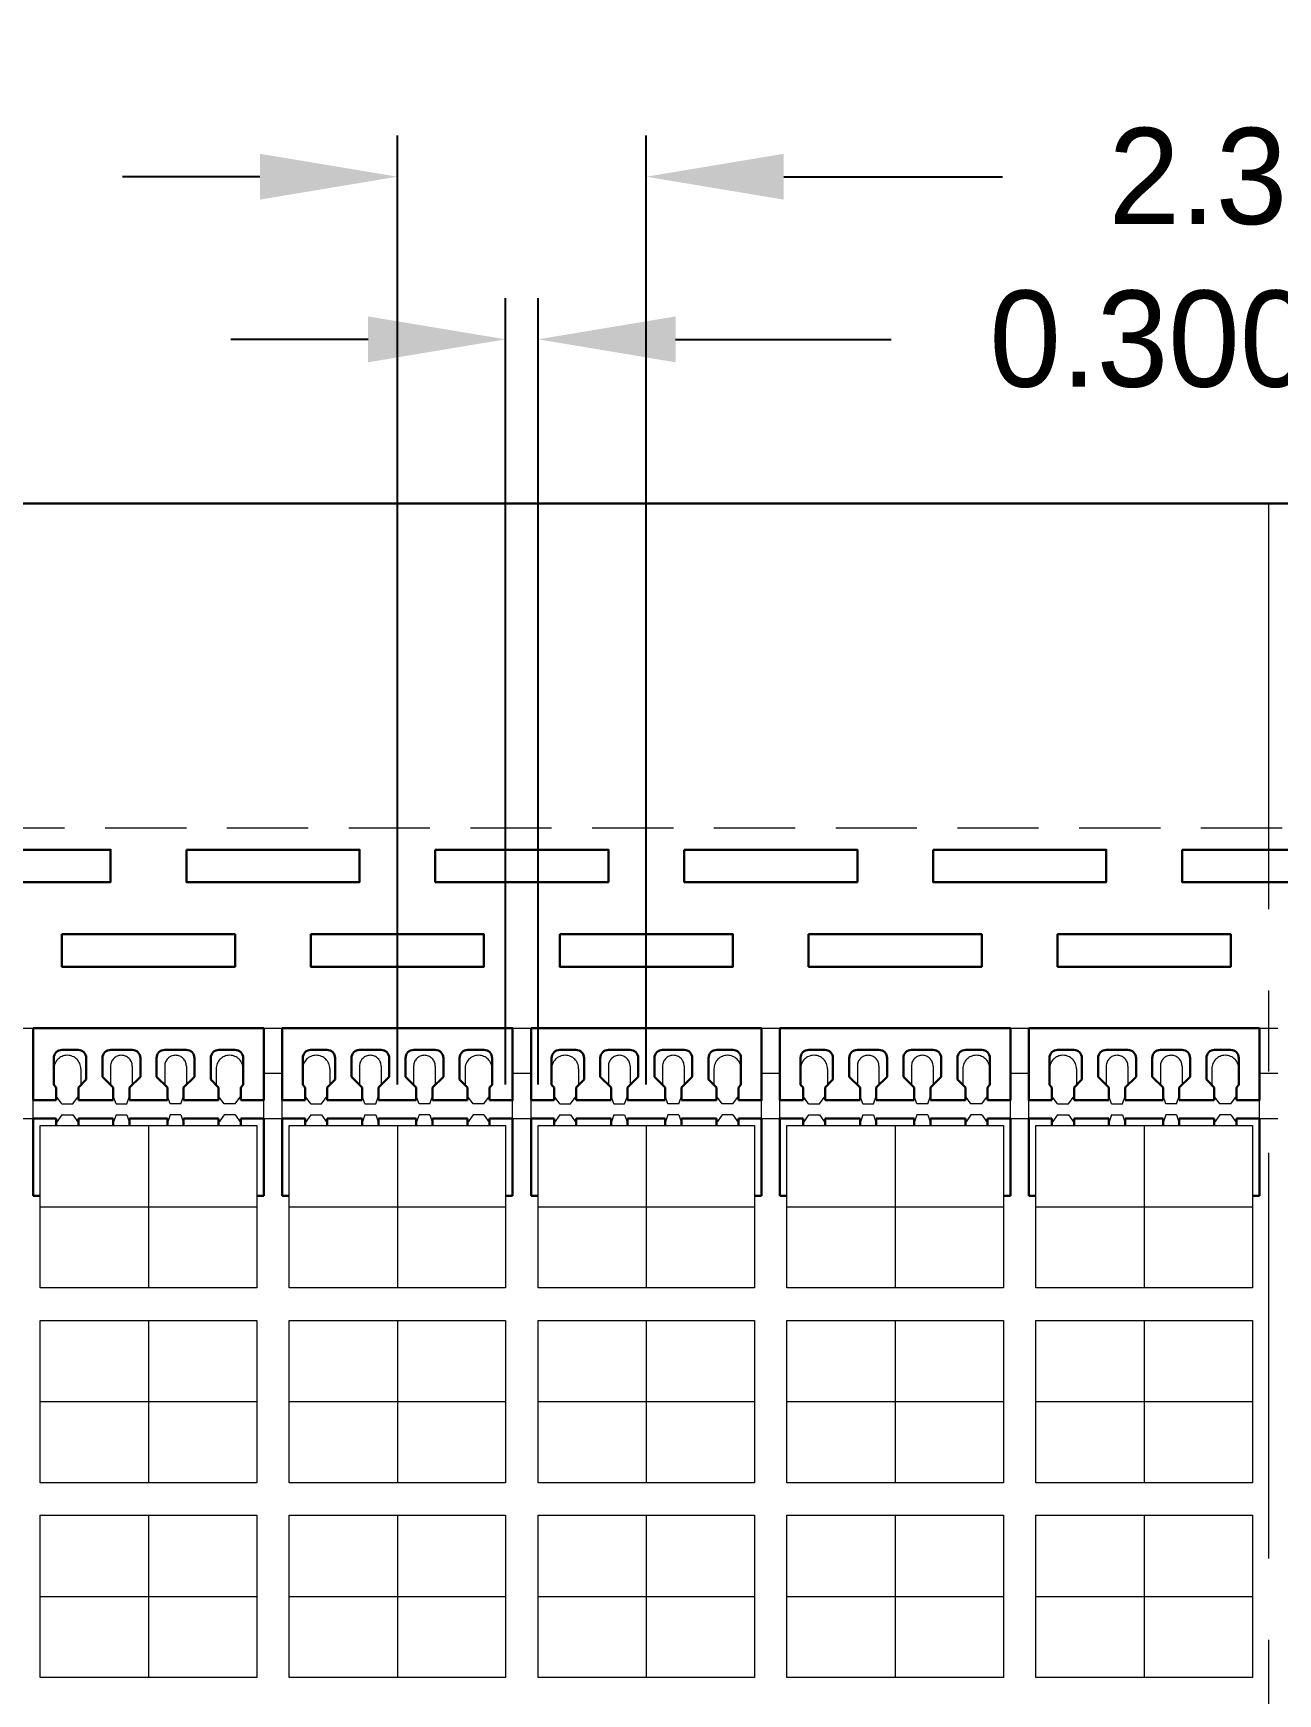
# Model space of a CAD drawing. Extents: x 276.8 to 349.1, y 147.8 to 219.
# Drawn here: x 297.77 to 309.27, y 201.56 to 216.9 of the extents above; entities that cross this region are included whole.
import ezdxf

# ---------------------------------------------------------------- set-up
doc = ezdxf.new("R2010")
doc.units = 0
doc.header["$LTSCALE"] = 3
doc.header["$MEASUREMENT"] = 0
for name, pattern in [('CENTER', [2, 1.25, -0.25, 0.25, -0.25]), ('HIDDEN', [0.375, 0.25, -0.125]), ('PHANTOM', [2.5, 1.25, -0.25, 0.25, -0.25, 0.25, -0.25])]:
    doc.linetypes.add(name, pattern=pattern)
for name, color, linetype, lineweight in [('CLIN', 1, 'CENTER', 15), ('DIM', 4, 'Continuous', 13), ('HIDN', 6, 'HIDDEN', 15), ('HIDN2', 3, 'HIDDEN', 15), ('HIND1', 6, 'HIDDEN', 15), ('OBJ', 3, 'Continuous', 30), ('OBJ1', 7, 'Continuous', 30), ('OBJ3', 40, 'Continuous', 30), ('PHANTOM', 5, 'PHANTOM', 15), ('SAW', 2, 'HIDDEN', 15)]:
    doc.layers.add(name, color=color, linetype=linetype, lineweight=lineweight)
doc.dimstyles.new('3DEC X 2', dxfattribs={"dimtxt": 0.889, "dimasz": 1.27, "dimexe": 0.381, "dimexo": 0.381, "dimgap": 0.381, "dimtad": 0, "dimdec": 3, "dimzin": 0, "dimdsep": 46, "dimtxsty": 'Standard', "dimcen": 0.09, "dimadec": 0, "dimazin": 0, "dimtfac": 1, "dimtdec": 3, "dimtofl": 0, "dimtmove": 0, "dimatfit": 3, "dimfxl": 1, "dimtolj": 1, "dimtzin": 0, "dimarcsym": 0})

# ---------------------------------------------------------------- blocks, each defined once
blk = doc.blocks.new('*D0')
at = {"layer": 'Defpoints', "color": 0, "transparency": 16777216}
for p in [(207.433, -69.159), (207.133, -76.425), (207.433, -76.425)]:
    blk.add_point(p, dxfattribs=at)
at = {"layer": 'DIM', "color": 0, "lineweight": -2, "transparency": 16777216}
for p, q in [((207.133, -76.044), (207.133, -68.778)), ((207.433, -76.044), (207.433, -68.778)), ((205.863, -69.159), (204.593, -69.159)), ((208.703, -69.159), (210.697, -69.159))]:
    blk.add_line(p, q, dxfattribs=at)
at = {"layer": 'DIM', "color": 0, "transparency": 16777216}
for points in [[(205.863, -68.947), (205.863, -69.371), (207.133, -69.159)], [(208.703, -68.947), (208.703, -69.371), (207.433, -69.159)]]:
    blk.add_solid(points, dxfattribs=at)
at = {"layer": 'DIM', "color": 0, "transparency": 16777216, "insert": (214.412, -69.159), "char_height": 0.889, "attachment_point": 5}
blk.add_mtext('\\A1;0.300 TYP', dxfattribs=at)
blk = doc.blocks.new('*D1')
at = {"layer": 'Defpoints', "color": 0, "transparency": 16777216}
for p in [(208.433, -67.656), (206.133, -76.425), (208.433, -76.425)]:
    blk.add_point(p, dxfattribs=at)
at = {"layer": 'DIM', "color": 0, "lineweight": -2, "transparency": 16777216}
for p, q in [((206.133, -76.044), (206.133, -67.275)), ((208.433, -76.044), (208.433, -67.275)), ((204.863, -67.656), (203.593, -67.656)), ((209.703, -67.656), (211.723, -67.656))]:
    blk.add_line(p, q, dxfattribs=at)
at = {"layer": 'DIM', "color": 0, "transparency": 16777216}
for points in [[(204.863, -67.444), (204.863, -67.868), (206.133, -67.656)], [(209.703, -67.444), (209.703, -67.868), (208.433, -67.656)]]:
    blk.add_solid(points, dxfattribs=at)
at = {"layer": 'DIM', "color": 0, "transparency": 16777216, "insert": (215.512, -67.656), "char_height": 0.889, "attachment_point": 5}
blk.add_mtext('\\A1;2.300 TYP', dxfattribs=at)

msp = doc.modelspace()

# ---------------------------------------------------------------- linework, layer by layer
at = {"layer": 'CLIN'}
for p, q in [((309.1832, 212.5571), (309.1832, 152.5571)), ((298.8332, 206.8071), (298.8332, 205.3071)), ((301.1332, 206.8071), (301.1332, 205.3071)), ((303.4332, 206.8071), (303.4332, 205.3071)), ((305.7332, 206.8071), (305.7332, 205.3071)), ((308.0332, 206.8071), (308.0332, 205.3071)), ((298.8332, 205.0071), (298.8332, 203.5071)), ((301.1332, 205.0071), (301.1332, 203.5071)), ((303.4332, 205.0071), (303.4332, 203.5071)), ((305.7332, 205.0071), (305.7332, 203.5071)), ((308.0332, 205.0071), (308.0332, 203.5071)), ((298.8332, 203.2071), (298.8332, 201.7071)), ((301.1332, 203.2071), (301.1332, 201.7071)), ((303.4332, 203.2071), (303.4332, 201.7071)), ((305.7332, 203.2071), (305.7332, 201.7071)), ((308.0332, 203.2071), (308.0332, 201.7071))]:
    msp.add_line(p, q, dxfattribs=at)
for points in [[(297.8332, 206.0571), (299.8332, 206.0571)], [(300.1332, 206.0571), (302.1332, 206.0571)], [(302.4332, 206.0571), (304.4332, 206.0571)], [(304.7332, 206.0571), (306.7332, 206.0571)], [(307.0332, 206.0571), (309.0332, 206.0571)], [(297.8332, 204.2571), (299.8332, 204.2571)], [(300.1332, 204.2571), (302.1332, 204.2571)], [(302.4332, 204.2571), (304.4332, 204.2571)], [(304.7332, 204.2571), (306.7332, 204.2571)], [(307.0332, 204.2571), (309.0332, 204.2571)], [(297.8332, 202.4571), (299.8332, 202.4571)], [(300.1332, 202.4571), (302.1332, 202.4571)], [(302.4332, 202.4571), (304.4332, 202.4571)], [(304.7332, 202.4571), (306.7332, 202.4571)], [(307.0332, 202.4571), (309.0332, 202.4571)]]:
    msp.add_lwpolyline(points, dxfattribs=at)
at = {"layer": 'HIDN'}
for p, q in [((297.9582, 207.3321), (297.9582, 207.1831)), ((298.2082, 207.3321), (298.2082, 207.1831)), ((298.4832, 207.3571), (298.4832, 207.1831)), ((298.6832, 207.3571), (298.6832, 207.1831)), ((298.9832, 207.3571), (298.9832, 207.1831)), ((299.1832, 207.3571), (299.1832, 207.1831)), ((299.4582, 207.3321), (299.4582, 207.1831)), ((300.2582, 207.3321), (300.2582, 207.1831)), ((300.5082, 207.3321), (300.5082, 207.1831)), ((300.7832, 207.3571), (300.7832, 207.1831)), ((300.9832, 207.3571), (300.9832, 207.1831)), ((301.2832, 207.3571), (301.2832, 207.1831)), ((301.4832, 207.3571), (301.4832, 207.1831)), ((301.7582, 207.3321), (301.7582, 207.1831)), ((302.5582, 207.3321), (302.5582, 207.1831)), ((302.8082, 207.3321), (302.8082, 207.1831)), ((303.0832, 207.3571), (303.0832, 207.1831)), ((303.2832, 207.3571), (303.2832, 207.1831)), ((303.5832, 207.3571), (303.5832, 207.1831)), ((303.7832, 207.3571), (303.7832, 207.1831)), ((304.0582, 207.3321), (304.0582, 207.1831)), ((304.8582, 207.3321), (304.8582, 207.1831)), ((305.1082, 207.3321), (305.1082, 207.1831)), ((305.3832, 207.3571), (305.3832, 207.1831)), ((305.5832, 207.3571), (305.5832, 207.1831)), ((305.8832, 207.3571), (305.8832, 207.1831)), ((306.0832, 207.3571), (306.0832, 207.1831)), ((306.3582, 207.3321), (306.3582, 207.1831)), ((307.1582, 207.3321), (307.1582, 207.1831)), ((307.4082, 207.3321), (307.4082, 207.1831)), ((307.6832, 207.3571), (307.6832, 207.1831)), ((307.8832, 207.3571), (307.8832, 207.1831)), ((308.1832, 207.3571), (308.1832, 207.1831)), ((308.3832, 207.3571), (308.3832, 207.1831)), ((308.6582, 207.3321), (308.6582, 207.1831))]:
    msp.add_line(p, q, dxfattribs=at)
msp.add_lwpolyline([(335.1832, 157.5571), (335.1832, 209.5571), (283.1832, 209.5571), (283.1832, 157.5571)], close=True, dxfattribs=at)
for centre, radius, start in [((298.0832, 207.3321), 0.125, 0), ((298.5832, 207.3571), 0.1, 0), ((299.0832, 207.3571), 0.1, 0), ((299.5832, 207.3321), 0.125, 360), ((300.3832, 207.3321), 0.125, 0), ((300.8832, 207.3571), 0.1, 0), ((301.3832, 207.3571), 0.1, 0), ((301.8832, 207.3321), 0.125, 360), ((302.6832, 207.3321), 0.125, 0), ((303.1832, 207.3571), 0.1, 0), ((303.6832, 207.3571), 0.1, 0), ((304.1832, 207.3321), 0.125, 360), ((304.9832, 207.3321), 0.125, 0), ((305.4832, 207.3571), 0.1, 0), ((305.9832, 207.3571), 0.1, 0), ((306.4832, 207.3321), 0.125, 360), ((307.2832, 207.3321), 0.125, 0), ((307.7832, 207.3571), 0.1, 0), ((308.2832, 207.3571), 0.1, 0), ((308.7832, 207.3321), 0.125, 360)]:
    msp.add_arc(centre, radius, start, 180, dxfattribs=at)
at = {"layer": 'HIDN2'}
for p, q in [((299.8982, 207.2921), (300.0682, 207.2921)), ((302.1982, 207.2921), (302.3682, 207.2921)), ((304.4982, 207.2921), (304.6682, 207.2921)), ((306.7982, 207.2921), (306.9682, 207.2921)), ((309.0982, 207.2921), (309.2682, 207.2921)), ((297.7682, 206.8721), (297.7682, 207.0421)), ((299.8982, 206.8721), (299.8982, 207.0421)), ((300.0682, 206.8721), (300.0682, 207.0421)), ((302.1982, 206.8721), (302.1982, 207.0421)), ((302.3682, 206.8721), (302.3682, 207.0421)), ((304.4982, 206.8721), (304.4982, 207.0421)), ((304.6682, 206.8721), (304.6682, 207.0421)), ((306.7982, 206.8721), (306.7982, 207.0421)), ((306.9682, 206.8721), (306.9682, 207.0421)), ((309.0982, 206.8721), (309.0982, 207.0421)), ((297.5982, 206.8721), (297.7682, 206.8721)), ((299.8982, 206.8721), (300.0682, 206.8721)), ((302.1982, 206.8721), (302.3682, 206.8721)), ((304.4982, 206.8721), (304.6682, 206.8721)), ((306.7982, 206.8721), (306.9682, 206.8721)), ((309.0982, 206.8721), (309.2682, 206.8721))]:
    msp.add_line(p, q, dxfattribs=at)
at = {"layer": 'HIND1'}
for p, q in [((297.5982, 207.7071), (297.7682, 207.7071)), ((299.8982, 207.7071), (300.0682, 207.7071)), ((302.1982, 207.7071), (302.3682, 207.7071)), ((304.4982, 207.7071), (304.6682, 207.7071)), ((306.7982, 207.7071), (306.9682, 207.7071)), ((309.0982, 207.7071), (309.2682, 207.7071))]:
    msp.add_line(p, q, dxfattribs=at)
msp.add_lwpolyline([(335.1832, 157.5571), (335.1832, 209.5571), (283.1832, 209.5571), (283.1832, 157.5571)], close=True, dxfattribs=at)
at = {"layer": 'OBJ'}
msp.add_line((339.8721, 212.5571), (283.6832, 212.5571), dxfattribs=at)
at = {"layer": 'OBJ1'}
for points in [[(296.8832, 209.3571), (298.4832, 209.3571), (298.4832, 209.0571), (296.8832, 209.0571)], [(299.1832, 209.3571), (300.7832, 209.3571), (300.7832, 209.0571), (299.1832, 209.0571)], [(301.4832, 209.3571), (303.0832, 209.3571), (303.0832, 209.0571), (301.4832, 209.0571)], [(303.7832, 209.3571), (305.3832, 209.3571), (305.3832, 209.0571), (303.7832, 209.0571)], [(306.0832, 209.3571), (307.6832, 209.3571), (307.6832, 209.0571), (306.0832, 209.0571)], [(308.3832, 209.3571), (309.9832, 209.3571), (309.9832, 209.0571), (308.3832, 209.0571)], [(298.0332, 208.5751), (299.6332, 208.5751), (299.6332, 208.2751), (298.0332, 208.2751)], [(300.3332, 208.5751), (301.9332, 208.5751), (301.9332, 208.2751), (300.3332, 208.2751)], [(302.6332, 208.5751), (304.2332, 208.5751), (304.2332, 208.2751), (302.6332, 208.2751)], [(304.9332, 208.5751), (306.5332, 208.5751), (306.5332, 208.2751), (304.9332, 208.2751)], [(307.2332, 208.5751), (308.8332, 208.5751), (308.8332, 208.2751), (307.2332, 208.2751)]]:
    msp.add_lwpolyline(points, close=True, dxfattribs=at)
at = {"layer": 'OBJ3'}
for p, q in [((297.7682, 207.0421), (297.7682, 207.7071)), ((300.0682, 207.0421), (300.0682, 207.7071)), ((302.3682, 207.0421), (302.3682, 207.7071)), ((304.6682, 207.0421), (304.6682, 207.7071)), ((306.9682, 207.0421), (306.9682, 207.7071)), ((298.1822, 207.5071), (298.0342, 207.5071)), ((298.6822, 207.5071), (298.4842, 207.5071)), ((299.1822, 207.5071), (298.9842, 207.5071)), ((299.6322, 207.5071), (299.4842, 207.5071)), ((300.4822, 207.5071), (300.3342, 207.5071)), ((300.9822, 207.5071), (300.7842, 207.5071)), ((301.4822, 207.5071), (301.2842, 207.5071)), ((301.9322, 207.5071), (301.7842, 207.5071)), ((302.7822, 207.5071), (302.6342, 207.5071)), ((303.2822, 207.5071), (303.0842, 207.5071)), ((303.7822, 207.5071), (303.5842, 207.5071)), ((304.2322, 207.5071), (304.0842, 207.5071)), ((305.0822, 207.5071), (304.9342, 207.5071)), ((305.5822, 207.5071), (305.3842, 207.5071)), ((306.0822, 207.5071), (305.8842, 207.5071)), ((306.5322, 207.5071), (306.3842, 207.5071)), ((307.3822, 207.5071), (307.2342, 207.5071)), ((307.8822, 207.5071), (307.6842, 207.5071)), ((308.3822, 207.5071), (308.1842, 207.5071)), ((308.8322, 207.5071), (308.6842, 207.5071)), ((297.9582, 207.4311), (297.9582, 207.1831)), ((298.2582, 207.4311), (298.2582, 207.2331)), ((298.4082, 207.4311), (298.4082, 207.2581)), ((298.7582, 207.4311), (298.7582, 207.2581)), ((298.9082, 207.4311), (298.9082, 207.2581)), ((299.2582, 207.4311), (299.2582, 207.2581)), ((299.4082, 207.4311), (299.4082, 207.2331)), ((299.7082, 207.4311), (299.7082, 207.1831)), ((300.2582, 207.4311), (300.2582, 207.1831)), ((300.5582, 207.4311), (300.5582, 207.2331)), ((300.7082, 207.4311), (300.7082, 207.2581)), ((301.0582, 207.4311), (301.0582, 207.2581)), ((301.2082, 207.4311), (301.2082, 207.2581)), ((301.5582, 207.4311), (301.5582, 207.2581)), ((301.7082, 207.4311), (301.7082, 207.2331)), ((302.0082, 207.4311), (302.0082, 207.1831)), ((302.5582, 207.4311), (302.5582, 207.1831)), ((302.8582, 207.4311), (302.8582, 207.2331)), ((303.0082, 207.4311), (303.0082, 207.2581)), ((303.3582, 207.4311), (303.3582, 207.2581)), ((303.5082, 207.4311), (303.5082, 207.2581)), ((303.8582, 207.4311), (303.8582, 207.2581)), ((304.0082, 207.4311), (304.0082, 207.2331)), ((304.3082, 207.4311), (304.3082, 207.1831)), ((304.8582, 207.4311), (304.8582, 207.1831)), ((305.1582, 207.4311), (305.1582, 207.2331)), ((305.3082, 207.4311), (305.3082, 207.2581)), ((305.6582, 207.4311), (305.6582, 207.2581)), ((305.8082, 207.4311), (305.8082, 207.2581)), ((306.1582, 207.4311), (306.1582, 207.2581)), ((306.3082, 207.4311), (306.3082, 207.2331)), ((306.6082, 207.4311), (306.6082, 207.1831)), ((307.1582, 207.4311), (307.1582, 207.1831)), ((307.4582, 207.4311), (307.4582, 207.2331)), ((307.6082, 207.4311), (307.6082, 207.2581)), ((307.9582, 207.4311), (307.9582, 207.2581)), ((308.1082, 207.4311), (308.1082, 207.2581)), ((308.4582, 207.4311), (308.4582, 207.2581)), ((308.6082, 207.4311), (308.6082, 207.2331)), ((308.9082, 207.4311), (308.9082, 207.1831)), ((297.9582, 207.1831), (297.9812, 207.1601)), ((297.9812, 207.1601), (297.9812, 207.1071)), ((298.1852, 207.1601), (298.2582, 207.2331)), ((298.1852, 207.1601), (298.1852, 207.1071)), ((298.4082, 207.2581), (298.5082, 207.1581)), ((298.5082, 207.1581), (298.5082, 207.1071)), ((298.6582, 207.1581), (298.7582, 207.2581)), ((298.6582, 207.1581), (298.6582, 207.1071)), ((299.0082, 207.1581), (298.9082, 207.2581)), ((299.0082, 207.1581), (299.0082, 207.1071)), ((299.2582, 207.2581), (299.1582, 207.1581)), ((299.1582, 207.1581), (299.1582, 207.1071)), ((299.4082, 207.2331), (299.4812, 207.1601)), ((299.4812, 207.1601), (299.4812, 207.1071)), ((299.6852, 207.1601), (299.7082, 207.1831)), ((299.6852, 207.1601), (299.6852, 207.1071)), ((300.2582, 207.1831), (300.2812, 207.1601)), ((300.2812, 207.1601), (300.2812, 207.1071)), ((300.4852, 207.1601), (300.5582, 207.2331)), ((300.4852, 207.1601), (300.4852, 207.1071)), ((300.7082, 207.2581), (300.8082, 207.1581)), ((300.8082, 207.1581), (300.8082, 207.1071)), ((300.9582, 207.1581), (301.0582, 207.2581)), ((300.9582, 207.1581), (300.9582, 207.1071)), ((301.3082, 207.1581), (301.2082, 207.2581)), ((301.3082, 207.1581), (301.3082, 207.1071)), ((301.5582, 207.2581), (301.4582, 207.1581)), ((301.4582, 207.1581), (301.4582, 207.1071)), ((301.7082, 207.2331), (301.7812, 207.1601)), ((301.7812, 207.1601), (301.7812, 207.1071)), ((301.9852, 207.1601), (302.0082, 207.1831)), ((301.9852, 207.1601), (301.9852, 207.1071)), ((302.5582, 207.1831), (302.5812, 207.1601)), ((302.5812, 207.1601), (302.5812, 207.1071)), ((302.7852, 207.1601), (302.8582, 207.2331)), ((302.7852, 207.1601), (302.7852, 207.1071)), ((303.0082, 207.2581), (303.1082, 207.1581)), ((303.1082, 207.1581), (303.1082, 207.1071)), ((303.2582, 207.1581), (303.3582, 207.2581)), ((303.2582, 207.1581), (303.2582, 207.1071)), ((303.6082, 207.1581), (303.5082, 207.2581)), ((303.6082, 207.1581), (303.6082, 207.1071)), ((303.8582, 207.2581), (303.7582, 207.1581)), ((303.7582, 207.1581), (303.7582, 207.1071)), ((304.0082, 207.2331), (304.0812, 207.1601)), ((304.0812, 207.1601), (304.0812, 207.1071)), ((304.2852, 207.1601), (304.3082, 207.1831)), ((304.2852, 207.1601), (304.2852, 207.1071)), ((304.8582, 207.1831), (304.8812, 207.1601)), ((304.8812, 207.1601), (304.8812, 207.1071)), ((305.0852, 207.1601), (305.1582, 207.2331)), ((305.0852, 207.1601), (305.0852, 207.1071)), ((305.3082, 207.2581), (305.4082, 207.1581)), ((305.4082, 207.1581), (305.4082, 207.1071)), ((305.5582, 207.1581), (305.6582, 207.2581)), ((305.5582, 207.1581), (305.5582, 207.1071)), ((305.9082, 207.1581), (305.8082, 207.2581)), ((305.9082, 207.1581), (305.9082, 207.1071)), ((306.1582, 207.2581), (306.0582, 207.1581)), ((306.0582, 207.1581), (306.0582, 207.1071)), ((306.3082, 207.2331), (306.3812, 207.1601)), ((306.3812, 207.1601), (306.3812, 207.1071)), ((306.5852, 207.1601), (306.6082, 207.1831)), ((306.5852, 207.1601), (306.5852, 207.1071)), ((307.1582, 207.1831), (307.1812, 207.1601)), ((307.1812, 207.1601), (307.1812, 207.1071)), ((307.3852, 207.1601), (307.4582, 207.2331)), ((307.3852, 207.1601), (307.3852, 207.1071)), ((307.6082, 207.2581), (307.7082, 207.1581)), ((307.7082, 207.1581), (307.7082, 207.1071)), ((307.8582, 207.1581), (307.9582, 207.2581)), ((307.8582, 207.1581), (307.8582, 207.1071)), ((308.2082, 207.1581), (308.1082, 207.2581)), ((308.2082, 207.1581), (308.2082, 207.1071)), ((308.4582, 207.2581), (308.3582, 207.1581)), ((308.3582, 207.1581), (308.3582, 207.1071)), ((308.6082, 207.2331), (308.6812, 207.1601)), ((308.6812, 207.1601), (308.6812, 207.1071)), ((308.8852, 207.1601), (308.9082, 207.1831)), ((308.8852, 207.1601), (308.8852, 207.1071)), ((297.9812, 207.0421), (297.7682, 207.0421)), ((297.9812, 207.1071), (297.9812, 207.0421)), ((298.1852, 207.1071), (298.1852, 207.0421)), ((298.5082, 207.1071), (298.5082, 207.0421)), ((298.6582, 207.1071), (298.6582, 207.0421)), ((299.0082, 207.1071), (299.0082, 207.0421)), ((299.1582, 207.1071), (299.1582, 207.0421)), ((299.4812, 207.1071), (299.4812, 207.0421)), ((299.6852, 207.1071), (299.6852, 207.0421)), ((300.2812, 207.0421), (300.0682, 207.0421)), ((300.2812, 207.1071), (300.2812, 207.0421)), ((300.4852, 207.1071), (300.4852, 207.0421)), ((300.8082, 207.1071), (300.8082, 207.0421)), ((300.9582, 207.1071), (300.9582, 207.0421)), ((301.3082, 207.1071), (301.3082, 207.0421)), ((301.4582, 207.1071), (301.4582, 207.0421)), ((301.7812, 207.1071), (301.7812, 207.0421)), ((301.9852, 207.1071), (301.9852, 207.0421)), ((302.5812, 207.0421), (302.3682, 207.0421)), ((302.5812, 207.1071), (302.5812, 207.0421)), ((302.7852, 207.1071), (302.7852, 207.0421)), ((303.1082, 207.1071), (303.1082, 207.0421)), ((303.2582, 207.1071), (303.2582, 207.0421)), ((303.6082, 207.1071), (303.6082, 207.0421)), ((303.7582, 207.1071), (303.7582, 207.0421)), ((304.0812, 207.1071), (304.0812, 207.0421)), ((304.2852, 207.1071), (304.2852, 207.0421)), ((304.8812, 207.0421), (304.6682, 207.0421)), ((304.8812, 207.1071), (304.8812, 207.0421)), ((305.0852, 207.1071), (305.0852, 207.0421)), ((305.4082, 207.1071), (305.4082, 207.0421)), ((305.5582, 207.1071), (305.5582, 207.0421)), ((305.9082, 207.1071), (305.9082, 207.0421)), ((306.0582, 207.1071), (306.0582, 207.0421)), ((306.3812, 207.1071), (306.3812, 207.0421)), ((306.5852, 207.1071), (306.5852, 207.0421)), ((307.1812, 207.0421), (306.9682, 207.0421)), ((307.1812, 207.1071), (307.1812, 207.0421)), ((307.3852, 207.1071), (307.3852, 207.0421)), ((307.7082, 207.1071), (307.7082, 207.0421)), ((307.8582, 207.1071), (307.8582, 207.0421)), ((308.2082, 207.1071), (308.2082, 207.0421)), ((308.3582, 207.1071), (308.3582, 207.0421)), ((308.6812, 207.1071), (308.6812, 207.0421)), ((308.8852, 207.1071), (308.8852, 207.0421)), ((297.9812, 206.8071), (297.9812, 206.8721)), ((298.1852, 206.8071), (298.1852, 206.8721)), ((298.5082, 206.8071), (298.5082, 206.8721)), ((298.6582, 206.8071), (298.6582, 206.8721)), ((299.0082, 206.8071), (299.0082, 206.8721)), ((299.1582, 206.8071), (299.1582, 206.8721)), ((299.4812, 206.8071), (299.4812, 206.8721)), ((299.6852, 206.8071), (299.6852, 206.8721)), ((300.2812, 206.8071), (300.2812, 206.8721)), ((300.4852, 206.8071), (300.4852, 206.8721)), ((300.8082, 206.8071), (300.8082, 206.8721)), ((300.9582, 206.8071), (300.9582, 206.8721)), ((301.3082, 206.8071), (301.3082, 206.8721)), ((301.4582, 206.8071), (301.4582, 206.8721)), ((301.7812, 206.8071), (301.7812, 206.8721)), ((301.9852, 206.8071), (301.9852, 206.8721)), ((302.5812, 206.8071), (302.5812, 206.8721)), ((302.7852, 206.8071), (302.7852, 206.8721)), ((303.1082, 206.8071), (303.1082, 206.8721)), ((303.2582, 206.8071), (303.2582, 206.8721)), ((303.6082, 206.8071), (303.6082, 206.8721)), ((303.7582, 206.8071), (303.7582, 206.8721)), ((304.0812, 206.8071), (304.0812, 206.8721)), ((304.2852, 206.8071), (304.2852, 206.8721)), ((304.8812, 206.8071), (304.8812, 206.8721)), ((305.0852, 206.8071), (305.0852, 206.8721)), ((305.4082, 206.8071), (305.4082, 206.8721)), ((305.5582, 206.8071), (305.5582, 206.8721)), ((305.9082, 206.8071), (305.9082, 206.8721)), ((306.0582, 206.8071), (306.0582, 206.8721)), ((306.3812, 206.8071), (306.3812, 206.8721)), ((306.5852, 206.8071), (306.5852, 206.8721)), ((307.1812, 206.8071), (307.1812, 206.8721)), ((307.3852, 206.8071), (307.3852, 206.8721)), ((307.7082, 206.8071), (307.7082, 206.8721)), ((307.8582, 206.8071), (307.8582, 206.8721)), ((308.2082, 206.8071), (308.2082, 206.8721)), ((308.3582, 206.8071), (308.3582, 206.8721)), ((308.6812, 206.8071), (308.6812, 206.8721)), ((308.8852, 206.8071), (308.8852, 206.8721)), ((297.8332, 206.1591), (297.7682, 206.1591)), ((299.8332, 206.1591), (299.8982, 206.1591)), ((300.1332, 206.1591), (300.0682, 206.1591)), ((302.1332, 206.1591), (302.1982, 206.1591)), ((302.4332, 206.1591), (302.3682, 206.1591)), ((304.4332, 206.1591), (304.4982, 206.1591)), ((304.7332, 206.1591), (304.6682, 206.1591)), ((306.7332, 206.1591), (306.7982, 206.1591)), ((307.0332, 206.1591), (306.9682, 206.1591)), ((309.0332, 206.1591), (309.0982, 206.1591))]:
    msp.add_line(p, q, dxfattribs=at)
for points in [[(297.7682, 207.7071), (299.8982, 207.7071), (299.8982, 207.0421), (299.6852, 207.0421)], [(300.0682, 207.7071), (302.1982, 207.7071), (302.1982, 207.0421), (301.9852, 207.0421)], [(302.3682, 207.7071), (304.4982, 207.7071), (304.4982, 207.0421), (304.2852, 207.0421)], [(304.6682, 207.7071), (306.7982, 207.7071), (306.7982, 207.0421), (306.5852, 207.0421)], [(306.9682, 207.7071), (309.0982, 207.7071), (309.0982, 207.0421), (308.8852, 207.0421)], [(298.5082, 207.0421), (298.1852, 207.0421)], [(299.0082, 207.0421), (298.6582, 207.0421)], [(299.0082, 207.0421), (298.6582, 207.0421)], [(299.4812, 207.0421), (299.1582, 207.0421)], [(300.8082, 207.0421), (300.4852, 207.0421)], [(301.3082, 207.0421), (300.9582, 207.0421)], [(301.3082, 207.0421), (300.9582, 207.0421)], [(301.7812, 207.0421), (301.4582, 207.0421)], [(303.1082, 207.0421), (302.7852, 207.0421)], [(303.6082, 207.0421), (303.2582, 207.0421)], [(303.6082, 207.0421), (303.2582, 207.0421)], [(304.0812, 207.0421), (303.7582, 207.0421)], [(305.4082, 207.0421), (305.0852, 207.0421)], [(305.9082, 207.0421), (305.5582, 207.0421)], [(305.9082, 207.0421), (305.5582, 207.0421)], [(306.3812, 207.0421), (306.0582, 207.0421)], [(307.7082, 207.0421), (307.3852, 207.0421)], [(308.2082, 207.0421), (307.8582, 207.0421)], [(308.2082, 207.0421), (307.8582, 207.0421)], [(308.6812, 207.0421), (308.3582, 207.0421)], [(297.9812, 206.8721), (297.7682, 206.8721), (297.7682, 206.1591)], [(298.5082, 206.8721), (298.1852, 206.8721)], [(299.0082, 206.8721), (298.6582, 206.8721)], [(299.4812, 206.8721), (299.1582, 206.8721)], [(299.8982, 206.1591), (299.8982, 206.8721), (299.6852, 206.8721)], [(300.2812, 206.8721), (300.0682, 206.8721), (300.0682, 206.1591)], [(300.8082, 206.8721), (300.4852, 206.8721)], [(301.3082, 206.8721), (300.9582, 206.8721)], [(301.7812, 206.8721), (301.4582, 206.8721)], [(302.1982, 206.1591), (302.1982, 206.8721), (301.9852, 206.8721)], [(302.5812, 206.8721), (302.3682, 206.8721), (302.3682, 206.1591)], [(303.1082, 206.8721), (302.7852, 206.8721)], [(303.6082, 206.8721), (303.2582, 206.8721)], [(304.0812, 206.8721), (303.7582, 206.8721)], [(304.4982, 206.1591), (304.4982, 206.8721), (304.2852, 206.8721)], [(304.8812, 206.8721), (304.6682, 206.8721), (304.6682, 206.1591)], [(305.4082, 206.8721), (305.0852, 206.8721)], [(305.9082, 206.8721), (305.5582, 206.8721)], [(306.3812, 206.8721), (306.0582, 206.8721)], [(306.7982, 206.1591), (306.7982, 206.8721), (306.5852, 206.8721)], [(307.1812, 206.8721), (306.9682, 206.8721), (306.9682, 206.1591)], [(307.7082, 206.8721), (307.3852, 206.8721)], [(308.2082, 206.8721), (307.8582, 206.8721)], [(308.6812, 206.8721), (308.3582, 206.8721)], [(309.0982, 206.1591), (309.0982, 206.8721), (308.8852, 206.8721)]]:
    msp.add_lwpolyline(points, dxfattribs=at)
for centre, start, end in [((298.0342, 207.4311), 90, 180), ((298.1822, 207.4311), 0, 90), ((298.4842, 207.4311), 90, 180), ((298.6822, 207.4311), 360, 90), ((298.9842, 207.4311), 90, 180), ((299.1822, 207.4311), 0, 90), ((299.4842, 207.4311), 90, 180), ((299.6322, 207.4311), 0, 90), ((300.3342, 207.4311), 90, 180), ((300.4822, 207.4311), 0, 90), ((300.7842, 207.4311), 90, 180), ((300.9822, 207.4311), 360, 90), ((301.2842, 207.4311), 90, 180), ((301.4822, 207.4311), 0, 90), ((301.7842, 207.4311), 90, 180), ((301.9322, 207.4311), 0, 90), ((302.6342, 207.4311), 90, 180), ((302.7822, 207.4311), 0, 90), ((303.0842, 207.4311), 90, 180), ((303.2822, 207.4311), 360, 90), ((303.5842, 207.4311), 90, 180), ((303.7822, 207.4311), 0, 90), ((304.0842, 207.4311), 90, 180), ((304.2322, 207.4311), 0, 90), ((304.9342, 207.4311), 90, 180), ((305.0822, 207.4311), 0, 90), ((305.3842, 207.4311), 90, 180), ((305.5822, 207.4311), 360, 90), ((305.8842, 207.4311), 90, 180), ((306.0822, 207.4311), 0, 90), ((306.3842, 207.4311), 90, 180), ((306.5322, 207.4311), 0, 90), ((307.2342, 207.4311), 90, 180), ((307.3822, 207.4311), 0, 90), ((307.6842, 207.4311), 90, 180), ((307.8822, 207.4311), 360, 90), ((308.1842, 207.4311), 90, 180), ((308.3822, 207.4311), 0, 90), ((308.6842, 207.4311), 90, 180), ((308.8322, 207.4311), 0, 90)]:
    msp.add_arc(centre, 0.076, start, end, dxfattribs=at)
at = {"layer": 'PHANTOM'}
for points in [[(299.8332, 205.3071), (297.8332, 205.3071), (297.8332, 206.8071), (299.8332, 206.8071)], [(302.1332, 205.3071), (300.1332, 205.3071), (300.1332, 206.8071), (302.1332, 206.8071)], [(304.4332, 205.3071), (302.4332, 205.3071), (302.4332, 206.8071), (304.4332, 206.8071)], [(306.7332, 205.3071), (304.7332, 205.3071), (304.7332, 206.8071), (306.7332, 206.8071)], [(309.0332, 205.3071), (307.0332, 205.3071), (307.0332, 206.8071), (309.0332, 206.8071)], [(299.8332, 203.5071), (297.8332, 203.5071), (297.8332, 205.0071), (299.8332, 205.0071)], [(302.1332, 203.5071), (300.1332, 203.5071), (300.1332, 205.0071), (302.1332, 205.0071)], [(304.4332, 203.5071), (302.4332, 203.5071), (302.4332, 205.0071), (304.4332, 205.0071)], [(306.7332, 203.5071), (304.7332, 203.5071), (304.7332, 205.0071), (306.7332, 205.0071)], [(309.0332, 203.5071), (307.0332, 203.5071), (307.0332, 205.0071), (309.0332, 205.0071)], [(299.8332, 201.7071), (297.8332, 201.7071), (297.8332, 203.2071), (299.8332, 203.2071)], [(302.1332, 201.7071), (300.1332, 201.7071), (300.1332, 203.2071), (302.1332, 203.2071)], [(304.4332, 201.7071), (302.4332, 201.7071), (302.4332, 203.2071), (304.4332, 203.2071)], [(306.7332, 201.7071), (304.7332, 201.7071), (304.7332, 203.2071), (306.7332, 203.2071)], [(309.0332, 201.7071), (307.0332, 201.7071), (307.0332, 203.2071), (309.0332, 203.2071)]]:
    msp.add_lwpolyline(points, close=True, dxfattribs=at)
at = {"layer": 'SAW'}
for p, q in [((298.0332, 207.0071), (297.9812, 207.0801)), ((298.0332, 207.0071), (298.1332, 207.0071)), ((298.1332, 207.0071), (298.1852, 207.0801)), ((298.5332, 207.0071), (298.5082, 207.0801)), ((298.5332, 207.0071), (298.5082, 207.0801)), ((298.5332, 207.0071), (298.6332, 207.0071)), ((298.5332, 207.0071), (298.6332, 207.0071)), ((298.6332, 207.0071), (298.6582, 207.0801)), ((298.6332, 207.0071), (298.6582, 207.0801)), ((299.0332, 207.0071), (299.0082, 207.0801)), ((299.0332, 207.0071), (299.0082, 207.0801)), ((299.1332, 207.0071), (299.0332, 207.0071)), ((299.1332, 207.0071), (299.0332, 207.0071)), ((299.1332, 207.0071), (299.1582, 207.0801)), ((299.5332, 207.0071), (299.4812, 207.0801)), ((299.6332, 207.0071), (299.5332, 207.0071)), ((299.6332, 207.0071), (299.5332, 207.0071)), ((299.6332, 207.0071), (299.6852, 207.0801)), ((300.3332, 207.0071), (300.2812, 207.0801)), ((300.3332, 207.0071), (300.4332, 207.0071)), ((300.4332, 207.0071), (300.4852, 207.0801)), ((300.8332, 207.0071), (300.8082, 207.0801)), ((300.8332, 207.0071), (300.8082, 207.0801)), ((300.8332, 207.0071), (300.9332, 207.0071)), ((300.8332, 207.0071), (300.9332, 207.0071)), ((300.9332, 207.0071), (300.9582, 207.0801)), ((300.9332, 207.0071), (300.9582, 207.0801)), ((301.3332, 207.0071), (301.3082, 207.0801)), ((301.3332, 207.0071), (301.3082, 207.0801)), ((301.4332, 207.0071), (301.3332, 207.0071)), ((301.4332, 207.0071), (301.3332, 207.0071)), ((301.4332, 207.0071), (301.4582, 207.0801)), ((301.8332, 207.0071), (301.7812, 207.0801)), ((301.9332, 207.0071), (301.8332, 207.0071)), ((301.9332, 207.0071), (301.8332, 207.0071)), ((301.9332, 207.0071), (301.9852, 207.0801)), ((302.6332, 207.0071), (302.5812, 207.0801)), ((302.6332, 207.0071), (302.7332, 207.0071)), ((302.7332, 207.0071), (302.7852, 207.0801)), ((303.1332, 207.0071), (303.1082, 207.0801)), ((303.1332, 207.0071), (303.1082, 207.0801)), ((303.1332, 207.0071), (303.2332, 207.0071)), ((303.1332, 207.0071), (303.2332, 207.0071)), ((303.2332, 207.0071), (303.2582, 207.0801)), ((303.2332, 207.0071), (303.2582, 207.0801)), ((303.6332, 207.0071), (303.6082, 207.0801)), ((303.6332, 207.0071), (303.6082, 207.0801)), ((303.7332, 207.0071), (303.6332, 207.0071)), ((303.7332, 207.0071), (303.6332, 207.0071)), ((303.7332, 207.0071), (303.7582, 207.0801)), ((304.1332, 207.0071), (304.0812, 207.0801)), ((304.2332, 207.0071), (304.1332, 207.0071)), ((304.2332, 207.0071), (304.1332, 207.0071)), ((304.2332, 207.0071), (304.2852, 207.0801)), ((304.9332, 207.0071), (304.8812, 207.0801)), ((304.9332, 207.0071), (305.0332, 207.0071)), ((305.0332, 207.0071), (305.0852, 207.0801)), ((305.4332, 207.0071), (305.4082, 207.0801)), ((305.4332, 207.0071), (305.4082, 207.0801)), ((305.4332, 207.0071), (305.5332, 207.0071)), ((305.4332, 207.0071), (305.5332, 207.0071)), ((305.5332, 207.0071), (305.5582, 207.0801)), ((305.5332, 207.0071), (305.5582, 207.0801)), ((305.9332, 207.0071), (305.9082, 207.0801)), ((305.9332, 207.0071), (305.9082, 207.0801)), ((306.0332, 207.0071), (305.9332, 207.0071)), ((306.0332, 207.0071), (305.9332, 207.0071)), ((306.0332, 207.0071), (306.0582, 207.0801)), ((306.4332, 207.0071), (306.3812, 207.0801)), ((306.5332, 207.0071), (306.4332, 207.0071)), ((306.5332, 207.0071), (306.4332, 207.0071)), ((306.5332, 207.0071), (306.5852, 207.0801)), ((307.2332, 207.0071), (307.1812, 207.0801)), ((307.2332, 207.0071), (307.3332, 207.0071)), ((307.3332, 207.0071), (307.3852, 207.0801)), ((307.7332, 207.0071), (307.7082, 207.0801)), ((307.7332, 207.0071), (307.7082, 207.0801)), ((307.7332, 207.0071), (307.8332, 207.0071)), ((307.7332, 207.0071), (307.8332, 207.0071)), ((307.8332, 207.0071), (307.8582, 207.0801)), ((307.8332, 207.0071), (307.8582, 207.0801)), ((308.2332, 207.0071), (308.2082, 207.0801)), ((308.2332, 207.0071), (308.2082, 207.0801)), ((308.3332, 207.0071), (308.2332, 207.0071)), ((308.3332, 207.0071), (308.2332, 207.0071)), ((308.3332, 207.0071), (308.3582, 207.0801)), ((308.7332, 207.0071), (308.6812, 207.0801)), ((308.8332, 207.0071), (308.7332, 207.0071)), ((308.8332, 207.0071), (308.7332, 207.0071)), ((308.8332, 207.0071), (308.8852, 207.0801)), ((298.0332, 206.9071), (297.9812, 206.8341)), ((298.0332, 206.9071), (298.1332, 206.9071)), ((298.0332, 206.9071), (298.1332, 206.9071)), ((298.1332, 206.9071), (298.1852, 206.8341)), ((298.5332, 206.9071), (298.5082, 206.8341)), ((298.5332, 206.9071), (298.5082, 206.8341)), ((298.5332, 206.9071), (298.6332, 206.9071)), ((298.5332, 206.9071), (298.6332, 206.9071)), ((298.6332, 206.9071), (298.6582, 206.8341)), ((298.6332, 206.9071), (298.6582, 206.8341)), ((299.0332, 206.9071), (299.0082, 206.8341)), ((299.0332, 206.9071), (299.0082, 206.8341)), ((299.1332, 206.9071), (299.0332, 206.9071)), ((299.1332, 206.9071), (299.0332, 206.9071)), ((299.1332, 206.9071), (299.1582, 206.8341)), ((299.5332, 206.9071), (299.4812, 206.8341)), ((299.6332, 206.9071), (299.5332, 206.9071)), ((299.6332, 206.9071), (299.5332, 206.9071)), ((299.6332, 206.9071), (299.6852, 206.8341)), ((300.3332, 206.9071), (300.2812, 206.8341)), ((300.3332, 206.9071), (300.4332, 206.9071)), ((300.3332, 206.9071), (300.4332, 206.9071)), ((300.4332, 206.9071), (300.4852, 206.8341)), ((300.8332, 206.9071), (300.8082, 206.8341)), ((300.8332, 206.9071), (300.8082, 206.8341)), ((300.8332, 206.9071), (300.9332, 206.9071)), ((300.8332, 206.9071), (300.9332, 206.9071)), ((300.9332, 206.9071), (300.9582, 206.8341)), ((300.9332, 206.9071), (300.9582, 206.8341)), ((301.3332, 206.9071), (301.3082, 206.8341)), ((301.3332, 206.9071), (301.3082, 206.8341)), ((301.4332, 206.9071), (301.3332, 206.9071)), ((301.4332, 206.9071), (301.3332, 206.9071)), ((301.4332, 206.9071), (301.4582, 206.8341)), ((301.8332, 206.9071), (301.7812, 206.8341)), ((301.9332, 206.9071), (301.8332, 206.9071)), ((301.9332, 206.9071), (301.8332, 206.9071)), ((301.9332, 206.9071), (301.9852, 206.8341)), ((302.6332, 206.9071), (302.5812, 206.8341)), ((302.6332, 206.9071), (302.7332, 206.9071)), ((302.6332, 206.9071), (302.7332, 206.9071)), ((302.7332, 206.9071), (302.7852, 206.8341)), ((303.1332, 206.9071), (303.1082, 206.8341)), ((303.1332, 206.9071), (303.1082, 206.8341)), ((303.1332, 206.9071), (303.2332, 206.9071)), ((303.1332, 206.9071), (303.2332, 206.9071)), ((303.2332, 206.9071), (303.2582, 206.8341)), ((303.2332, 206.9071), (303.2582, 206.8341)), ((303.6332, 206.9071), (303.6082, 206.8341)), ((303.6332, 206.9071), (303.6082, 206.8341)), ((303.7332, 206.9071), (303.6332, 206.9071)), ((303.7332, 206.9071), (303.6332, 206.9071)), ((303.7332, 206.9071), (303.7582, 206.8341)), ((304.1332, 206.9071), (304.0812, 206.8341)), ((304.2332, 206.9071), (304.1332, 206.9071)), ((304.2332, 206.9071), (304.1332, 206.9071)), ((304.2332, 206.9071), (304.2852, 206.8341)), ((304.9332, 206.9071), (304.8812, 206.8341)), ((304.9332, 206.9071), (305.0332, 206.9071)), ((304.9332, 206.9071), (305.0332, 206.9071)), ((305.0332, 206.9071), (305.0852, 206.8341)), ((305.4332, 206.9071), (305.4082, 206.8341)), ((305.4332, 206.9071), (305.4082, 206.8341)), ((305.4332, 206.9071), (305.5332, 206.9071)), ((305.4332, 206.9071), (305.5332, 206.9071)), ((305.5332, 206.9071), (305.5582, 206.8341)), ((305.5332, 206.9071), (305.5582, 206.8341)), ((305.9332, 206.9071), (305.9082, 206.8341)), ((305.9332, 206.9071), (305.9082, 206.8341)), ((306.0332, 206.9071), (305.9332, 206.9071)), ((306.0332, 206.9071), (305.9332, 206.9071)), ((306.0332, 206.9071), (306.0582, 206.8341)), ((306.4332, 206.9071), (306.3812, 206.8341)), ((306.5332, 206.9071), (306.4332, 206.9071)), ((306.5332, 206.9071), (306.4332, 206.9071)), ((306.5332, 206.9071), (306.5852, 206.8341)), ((307.2332, 206.9071), (307.1812, 206.8341)), ((307.2332, 206.9071), (307.3332, 206.9071)), ((307.2332, 206.9071), (307.3332, 206.9071)), ((307.3332, 206.9071), (307.3852, 206.8341)), ((307.7332, 206.9071), (307.7082, 206.8341)), ((307.7332, 206.9071), (307.7082, 206.8341)), ((307.7332, 206.9071), (307.8332, 206.9071)), ((307.7332, 206.9071), (307.8332, 206.9071)), ((307.8332, 206.9071), (307.8582, 206.8341)), ((307.8332, 206.9071), (307.8582, 206.8341)), ((308.2332, 206.9071), (308.2082, 206.8341)), ((308.2332, 206.9071), (308.2082, 206.8341)), ((308.3332, 206.9071), (308.2332, 206.9071)), ((308.3332, 206.9071), (308.2332, 206.9071)), ((308.3332, 206.9071), (308.3582, 206.8341)), ((308.7332, 206.9071), (308.6812, 206.8341)), ((308.8332, 206.9071), (308.7332, 206.9071)), ((308.8332, 206.9071), (308.7332, 206.9071)), ((308.8332, 206.9071), (308.8852, 206.8341))]:
    msp.add_line(p, q, dxfattribs=at)

# ---------------------------------------------------------------- dimensions: what is measured, and where the dimension line sits
at = {"layer": 'DIM'}
for base, p1, p2, picture, middle in [((303.4332, 215.5758), (301.1332, 206.8071), (303.4332, 206.8071), '*D1', (310.512, 215.5758)), ((302.4332, 214.0725), (302.1332, 206.8071), (302.4332, 206.8071), '*D0', (309.412, 214.0725))]:
    dim = msp.add_linear_dim(base=base, p1=p1, p2=p2, text='<> TYP', dimstyle='3DEC X 2', dxfattribs=at)
    dim.commit()
    dim.dimension.update_dxf_attribs({"geometry": picture, "text_midpoint": middle, "dimtype": 128, "insert": (95, 283.2317)})

doc.saveas('drawing.dxf')
